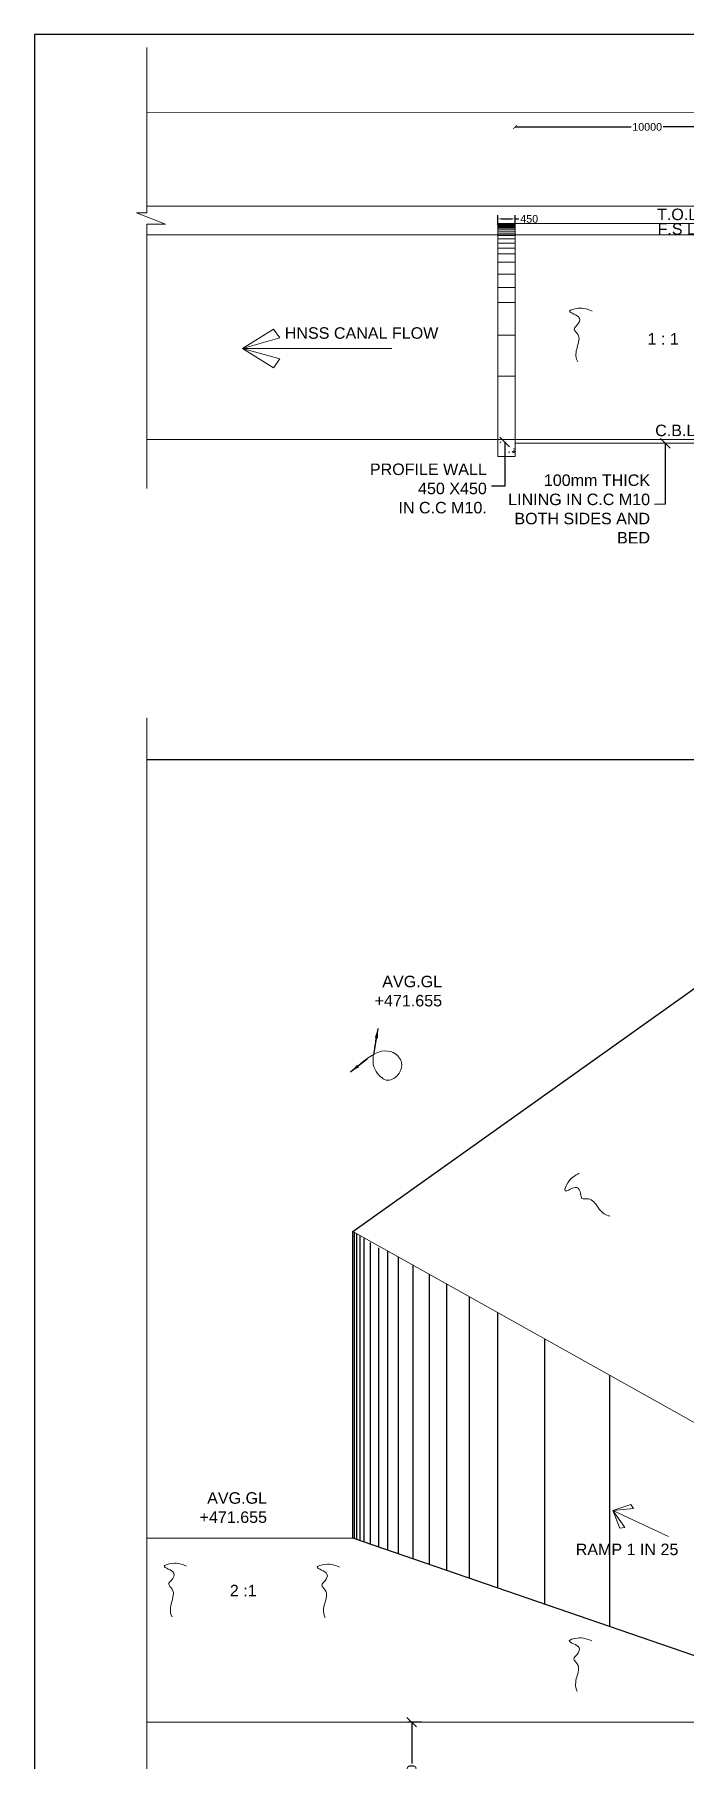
# Model space of a CAD drawing. Extents: x -793889 to 280349, y -1411811 to 21515.
# Drawn here: x -459429 to -442449, y -431188 to -386170 of the extents above; entities that cross this region are included whole.
import ezdxf

# ---------------------------------------------------------------- set-up
doc = ezdxf.new("R2010")
doc.units = 0
doc.header["$LTSCALE"] = 800
doc.header["$MEASUREMENT"] = 0
doc.layers.get('0').update_dxf_attribs({"linetype": 'CONTINUOUS'})
doc.layers.get('Defpoints').update_dxf_attribs({"linetype": 'CONTINUOUS'})
for name, color, linetype in [('HAT', 8, 'CONTINUOUS'), ('OPEN', 8, 'CONTINUOUS'), ('PLAN', 10, 'CONTINUOUS')]:
    doc.layers.add(name, color=color, linetype=linetype)
doc.styles.add('ROMANS', font='swiss.ttf')
doc.styles.get("Standard").update_dxf_attribs({"font": 'swiss.ttf'})
doc.dimstyles.new('Aqueduct', dxfattribs={"dimscale": 0, "dimtxt": 250, "dimasz": 250, "dimexe": 100, "dimexo": 100, "dimgap": 50, "dimtad": 0, "dimdec": 0, "dimdsep": 46, "dimtxsty": 'ROMANS', "dimblk": 'OBLIQUE', "dimcen": 2.5, "dimclrd": 8, "dimclre": 8, "dimclrt": 7, "dimadec": 0, "dimazin": 0, "dimtfac": 1, "dimtdec": 0, "dimtmove": 2, "dimatfit": 3, "dimfxl": 100, "dimtolj": 1, "dimtzin": 0, "dimarcsym": 0})
doc.dimstyles.get("Standard").update_dxf_attribs({"dimscale": 0, "dimtxt": 250, "dimasz": 150, "dimexe": 200, "dimexo": 100, "dimgap": 100, "dimtad": 1, "dimdec": 4, "dimdsep": 46, "dimlunit": 6, "dimtxsty": 'Standard', "dimblk1": 'OBLIQUE', "dimblk2": 'OBLIQUE', "dimsah": 1, "dimcen": 2.5, "dimclrd": 5, "dimclre": 5, "dimclrt": 7, "dimadec": 0, "dimazin": 0, "dimtfac": 1, "dimtdec": 4, "dimtmove": 2, "dimatfit": 3, "dimldrblk": 'OBLIQUE', "dimfxl": 200, "dimtolj": 1, "dimtzin": 0, "dimarcsym": 0})
doc.dimstyles.new('STANDARD$0', dxfattribs={"dimscale": 88.888889, "dimtxt": 0.02, "dimasz": 0.02, "dimexe": 0.05, "dimexo": 0.1, "dimgap": 0.002, "dimtad": 2, "dimdec": 0, "dimzin": 1, "dimdsep": 46, "dimtxsty": 'Standard', "dimcen": 0.09, "dimadec": 0, "dimazin": 0, "dimtfac": 1, "dimtdec": 4, "dimtofl": 0, "dimtmove": 0, "dimatfit": 3, "dimfxl": 1, "dimtolj": 1, "dimtzin": 1, "dimarcsym": 0})

# ---------------------------------------------------------------- blocks, each defined once
blk = doc.blocks.new('_OBLIQUE')
at = {"color": 0, "linetype": 'ByBlock'}
blk.add_line((-0.5, -0.5), (0.5, 0.5), dxfattribs=at)
blk = doc.blocks.new('_ArchTick')
at = {"color": 0, "linetype": 'ByBlock', "const_width": 0.15}
blk.add_lwpolyline([(-0.5, -0.5), (0.5, 0.5)], dxfattribs=at)
blk = doc.blocks.new('*D191')
at = {"layer": 'Defpoints', "color": 0, "ltscale": 0.25, "transparency": 16777216}
for p in [(-446895, -388580), (-440001, -388580), (-440001, -388580)]:
    blk.add_point(p, dxfattribs=at)
at = {"layer": 'HAT', "color": 8, "lineweight": -2, "ltscale": 0.25, "transparency": 16777216}
for p, q in [((-446895, -388580), (-443862, -388580)), ((-440001, -388580), (-443035, -388580))]:
    blk.add_line(p, q, dxfattribs=at)
at = {"layer": 'HAT', "color": 8, "lineweight": -2, "ltscale": 0.25, "transparency": 16777216, "xscale": 100, "yscale": 100, "zscale": 100, "rotation": 180}
blk.add_blockref('_ArchTick', (-446895, -388580), dxfattribs=at)
at = {"layer": 'HAT', "color": 8, "lineweight": -2, "ltscale": 0.25, "transparency": 16777216, "xscale": 100, "yscale": 100, "zscale": 100}
blk.add_blockref('_ArchTick', (-440001, -388580), dxfattribs=at)
at = {"layer": 'HAT', "color": 7, "lineweight": 13, "ltscale": 0.25, "transparency": 16777216, "insert": (-443448, -388580), "char_height": 200, "attachment_point": 5, "style": 'ROMANS'}
blk.add_mtext('\\A1;10000', dxfattribs=at)
blk = doc.blocks.new('*D193')
at = {"layer": 'Defpoints', "color": 0, "ltscale": 0.25, "transparency": 16777216}
for p in [(-447345, -391139), (-446895, -390979), (-446895, -391139)]:
    blk.add_point(p, dxfattribs=at)
at = {"layer": 'HAT', "color": 8, "lineweight": -2, "ltscale": 0.25, "transparency": 16777216}
for p, q in [((-447345, -391139), (-447345, -390879)), ((-447245, -390979), (-446995, -390979)), ((-446895, -391139), (-446895, -390879)), ((-446895, -390979), (-446795, -390979))]:
    blk.add_line(p, q, dxfattribs=at)
at = {"layer": 'HAT', "color": 8, "ltscale": 0.25, "transparency": 16777216}
for points in [[(-447245, -390962), (-447245, -390996), (-447345, -390979)], [(-446995, -390962), (-446995, -390996), (-446895, -390979)]]:
    blk.add_solid(points, dxfattribs=at)
at = {"layer": 'HAT', "color": 0, "lineweight": 13, "ltscale": 0.25, "transparency": 16777216, "insert": (-446525, -390979), "char_height": 200, "attachment_point": 5, "style": 'ROMANS'}
blk.add_mtext('\\A1;450', dxfattribs=at)
blk = doc.blocks.new('*D209')
at = {"color": 8, "lineweight": -2, "ltscale": 0.25, "transparency": 16777216}
for p, q in [((-449334, -430188), (-449690, -430188)), ((-449590, -430188), (-449590, -431266)), ((-449590, -433188), (-449590, -432110)), ((-449334, -433188), (-449690, -433188))]:
    blk.add_line(p, q, dxfattribs=at)
at = {"layer": 'Defpoints', "color": 0, "ltscale": 0.25, "transparency": 16777216}
for p in [(-449590, -430188), (-449234, -430188), (-449234, -433188)]:
    blk.add_point(p, dxfattribs=at)
at = {"color": 8, "lineweight": -2, "ltscale": 0.25, "transparency": 16777216, "xscale": 250, "yscale": 250, "zscale": 250}
for p, rotation in [((-449590, -430188), 90), ((-449590, -433188), 270)]:
    blk.add_blockref('_OBLIQUE', p, dxfattribs=dict(at, rotation=rotation))
at = {"color": 7, "ltscale": 0.25, "transparency": 16777216, "insert": (-449590, -431688), "char_height": 250, "attachment_point": 5, "rotation": 90, "style": 'ROMANS'}
blk.add_mtext('\\A1;3000', dxfattribs=at)

msp = doc.modelspace()

# ---------------------------------------------------------------- hatches: boundary and pattern name
at = {"layer": 'HAT', "lineweight": 13, "ltscale": 0.25}
h = msp.add_hatch(dxfattribs=at)
h.set_pattern_fill('AR-CONC', color=256, scale=100, style=0)
h.set_pattern_definition([(50, (-441280.35, 54204.36), (717.2602, -62.7521), [75, -825]), (355, (-441280.35, 54204.4), (-138.7513, 752.1921), [60, -660]), (100.4514, (-441220.6, 54199.1), (578.5094, 689.4395), [63.7402, -701.1421]), (46.1842, (-441280.35, 54404.4), (1067.241, -165.519), [112.5, -1237.5]), (96.6356, (-441191.4, 54390.6), (934.6627, 974.1179), [95.6103, -1051.713]), (351.1842, (-441280.3, 54404.4), (934.662, 974.1186), [90, -990]), (21, (-441180.35, 54354.36), (596.90705, -402.6189), [75, -825]), (326, (-441180.35, 54354.4), (243.3153, 725.15), [60, -660]), (71.4514, (-441130.6, 54320.8), (840.2226, 322.5305), [63.7402, -701.1421]), (37.5, (-441280.35, 54204.36), (12.15986, 332.89385), [0, -652, 0, -670, 0, -662.5]), (7.5, (-441280.35, 54204.36), (263.06954, 394.4117), [0, -382, 0, -637, 0, -252.5]), (327.5, (-441503.35, 54204.36), (533.82244, -22.55487), [0, -250, 0, -780, 0, -1035]), (317.5, (-441603.35, 54204.36), (583.18617, 100.105), [0, -325, 0, -518, 0, -735])])
h.paths.add_polyline_path([(-447345.49057, -396729.69773), (-447345.49057, -397179.69773), (-446895.49057, -397179.69773), (-446895.49057, -396729.69773)])

# ---------------------------------------------------------------- linework, layer by layer
at = {"ltscale": 0.25}
for p, q in [((-456495.79891, -405081.70485), (-427188.76217, -405081.70485)), ((-456495.79891, -405081.70485), (-427188.76217, -405081.70485)), ((-451122.92912, -417388.07047), (-438768.31958, -408588.07047)), ((-451122.92912, -425388.07047), (-451122.92912, -417388.07047)), ((-451086.82881, -417411.40832), (-451086.82881, -425400.51733)), ((-451027.24479, -417449.92776), (-451027.24479, -425421.06102)), ((-450939.86114, -417506.41889), (-450939.86114, -425451.18963)), ((-450841.46397, -417570.02995), (-450841.46397, -425485.11552)), ((-450677.587, -417675.9719), (-450677.587, -425541.6179)), ((-450460.01773, -417816.62445), (-450460.01773, -425616.63259)), ((-450219.77467, -417894.08638), (-450219.77467, -425699.46488)), ((-449940.10341, -418050.77953), (-449940.10341, -425795.89143)), ((-449560.67395, -418263.3648), (-449560.67395, -425926.71314)), ((-449138.25493, -418500.03612), (-449138.25493, -426072.35702)), ((-448685.92034, -418753.46841), (-448685.92034, -426228.31535)), ((-448087.5922, -419088.69741), (-448087.5922, -426434.61012)), ((-447353.40397, -419500.04557), (-447353.40397, -426687.74745)), ((-446122.8857, -420189.47563), (-446122.8857, -427112.01211)), ((-444428.0607, -421139.04568), (-444428.0607, -427696.36291)), ((-437201.22324, -430188.07047), (-451122.92912, -425388.07047))]:
    msp.add_line(p, q, dxfattribs=at)
msp.add_lwpolyline([(-459428.76993, -486169.68031), (-339428.76993, -486169.68031), (-339428.76993, -386169.68031), (-459428.76993, -386169.68031)], close=True, dxfattribs=at)
at = {"layer": 'HAT', "color": 1, "lineweight": 13, "ltscale": 0.25}
for p, q in [((-430864.8042, -388203.36761), (-456495.79891, -388211.17848)), ((-447345.49057, -390648.17848), (-456495.79891, -390648.17848)), ((-440001.22324, -390644.69773), (-447345.49057, -390648.17848)), ((-447345.49057, -397179.69773), (-447345.49057, -391097.69773)), ((-447345.49057, -391394.0775), (-447345.49057, -391097.69773)), ((-447345.49057, -391097.69773), (-440001.22324, -391097.69773)), ((-446895.49057, -396729.69773), (-446895.49057, -391097.69773)), ((-447345.49057, -396729.69773), (-447345.49057, -394998.94773)), ((-433551.22324, -396729.69773), (-456495.79891, -396729.69773)), ((-447337.99057, -396729.69773), (-455975.36619, -396729.69773)), ((-447345.49057, -396729.69773), (-447345.49057, -397179.69773)), ((-447345.49057, -396729.69773), (-447345.49057, -397179.69773)), ((-446895.49057, -397179.69773), (-446895.49057, -396729.69773)), ((-440001.22324, -396829.69773), (-446895.49057, -396829.69773)), ((-447345.49057, -397179.69773), (-447345.04057, -397179.69773)), ((-447345.49057, -397179.69773), (-446895.49057, -397179.69773)), ((-443878.46014, -424508.5455), (-444343.95093, -424666.40371)), ((-443804.09442, -424617.2206), (-443878.46014, -424508.5455)), ((-444343.95093, -424666.40371), (-443804.09442, -424617.2206)), ((-444343.95093, -424666.40371), (-444034.30097, -425111.35419)), ((-444165.34318, -425124.33401), (-444343.95093, -424666.40371)), ((-442894.38023, -425341.7285), (-444343.95093, -424666.40371)), ((-443804.09442, -424617.2206), (-443804.09442, -424617.2206)), ((-444034.30097, -425111.35419), (-444165.34318, -425124.33401)), ((-444034.30097, -425111.35419), (-444034.30097, -425111.35419))]:
    msp.add_line(p, q, dxfattribs=at)
at = {"layer": 'HAT', "lineweight": 13, "ltscale": 0.25}
for p, q in [((-447345.49057, -391097.69773), (-446895.49057, -391097.69773)), ((-447345.49057, -391104.36172), (-446895.49057, -391104.36172)), ((-447345.49057, -391112.3587), (-446895.49057, -391112.3587)), ((-447345.49057, -391121.68819), (-446895.49057, -391121.68819)), ((-447345.49057, -391139.01467), (-446895.49057, -391139.01467)), ((-447345.49057, -391160.33962), (-446895.49057, -391160.33962)), ((-447345.49057, -391184.33009), (-446895.49057, -391184.33009)), ((-447345.49057, -391213.65156), (-446895.49057, -391213.65156)), ((-447345.49057, -391249.99111), (-446895.49057, -391249.99111)), ((-447345.49057, -391298.44339), (-446895.49057, -391298.44339)), ((-447345.49057, -391349.92443), (-446895.49057, -391349.92443)), ((-447345.49057, -391412.96361), (-446895.49057, -391412.96361)), ((-447345.49057, -391498.31002), (-446895.49057, -391498.31002)), ((-447345.49057, -391610.41149), (-446895.49057, -391610.41149)), ((-447345.49057, -391740.68079), (-446895.49057, -391740.68079)), ((-447345.49057, -391892.74056), (-446895.49057, -391892.74056)), ((-447345.49057, -392103.74158), (-446895.49057, -392103.74158)), ((-447345.49057, -392422.18269), (-446895.49057, -392422.18269)), ((-447345.49057, -392769.83788), (-446895.49057, -392769.83788)), ((-447345.49057, -393156.41685), (-446895.49057, -393156.41685)), ((-453198.15364, -393852.02909), (-454001.72466, -394356.92759)), ((-453033.06766, -394081.73144), (-453198.15364, -393852.02909)), ((-454001.72466, -394356.92759), (-453033.06766, -394081.73144)), ((-450111.5755, -394356.92759), (-454001.72466, -394356.92759)), ((-454001.72466, -394356.92759), (-453033.06766, -394632.12373)), ((-453198.15364, -394861.82609), (-454001.72466, -394356.92759)), ((-447345.49057, -394010.16164), (-446895.49057, -394010.16164)), ((-453033.06766, -394632.12373), (-453198.15364, -394861.82609)), ((-447345.49057, -395077.34261), (-446895.49057, -395077.34261)), ((-447345.49057, -396729.69773), (-446895.49057, -396729.69773))]:
    msp.add_line(p, q, dxfattribs=at)
at = {"layer": 'HAT', "color": 5, "lineweight": 13, "ltscale": 0.25}
msp.add_line((-456495.79891, -391397.69773), (-433551.22324, -391397.69773), dxfattribs=at)
at = {"layer": 'HAT', "color": 4, "lineweight": 13, "ltscale": 0.25}
for p, q in [((-451122.92912, -417388.07047), (-437201.22324, -425188.07047)), ((-456495.79891, -425388.07047), (-451122.92912, -425388.07047)), ((-456495.79891, -430188.07047), (-437201.22324, -430188.07047))]:
    msp.add_line(p, q, dxfattribs=at)
at = {"layer": 'HAT', "color": 9, "lineweight": 13, "ltscale": 0.25}
msp.add_lwpolyline([(-456495.79891, -403991.61636), (-456495.79891, -438615.26972), (-456765.25732, -438615.26972), (-456010.28298, -438913.29486), (-456495.79891, -438913.29486), (-456495.79891, -482725.6793)], dxfattribs=at)
at = {"layer": 'HAT', "lineweight": 13, "ltscale": 0.25}
msp.add_spline([(-451184.34979, -413229.78462), (-450740.40819, -412873.8314), (-450377.34333, -412690.74589), (-450070.50857, -412726.04733), (-449856.32773, -412983.61807), (-449917.85237, -413259.21182), (-450223.71185, -413447.53632), (-450480.91442, -413265.34831), (-450584.6414, -413061.15426), (-450571.07868, -412680.21568), (-450517.25162, -412331.80955)], degree=3, dxfattribs=at)
at = {"layer": 'OPEN', "lineweight": 13}
msp.add_lwpolyline([(-456495.79891, -386506.16421), (-456495.79891, -390818.72018), (-456765.25732, -390818.72018), (-456010.28298, -391116.74533), (-456495.79891, -391116.74533), (-456495.79891, -398013.67819)], dxfattribs=at)
at = {"layer": 'PLAN', "lineweight": 13}
for points in [[(-444885.30889, -393385.65752), (-445260.30889, -393310.65752), (-445470.30889, -393385.65752), (-445215.30889, -393565.65752), (-445275.30889, -393745.65752), (-445350.30889, -393850.65752), (-445260.30889, -393985.65752), (-445275.30889, -394330.65752), (-445275.30889, -394675.65752), (-445260.30889, -394705.65752)], [(-445221.72373, -415872.11734), (-445514.38662, -416118.28482), (-445586.86783, -416329.16743), (-445287.07165, -416242.2925), (-445183.89153, -416401.52146), (-445148.67025, -416525.65631), (-444987.02114, -416539.60494), (-444726.84145, -416766.66557), (-444457.29908, -416982.00696), (-444424.49795, -416989.01307)], [(-455464.10853, -426122.50138), (-455839.10853, -426047.50138), (-456049.10853, -426122.50138), (-455794.10853, -426302.50138), (-455854.10853, -426482.50138), (-455929.10853, -426587.50138), (-455839.10853, -426722.50138), (-455854.10853, -427067.50138), (-455854.10853, -427412.50138), (-455839.10853, -427442.50138)], [(-451469.533, -426147.62529), (-451844.533, -426072.62529), (-452054.533, -426147.62529), (-451799.533, -426327.62529), (-451859.533, -426507.62529), (-451934.533, -426612.62529), (-451844.533, -426747.62529), (-451859.533, -427092.62529), (-451859.533, -427437.62529), (-451844.533, -427467.62529)], [(-444895.83555, -428070.43443), (-445270.83555, -427995.43443), (-445480.83555, -428070.43443), (-445225.83555, -428250.43443), (-445285.83555, -428430.43443), (-445360.83555, -428535.43443), (-445270.83555, -428670.43443), (-445285.83555, -429015.43443), (-445285.83555, -429360.43443), (-445270.83555, -429390.43443)]]:
    msp.add_spline(points, degree=3, dxfattribs=at)

# ---------------------------------------------------------------- texts
at = {"layer": 'HAT', "color": 7, "lineweight": 13, "style": 'ROMANS'}
msp.add_text('F.S L+467.837', height=300, dxfattribs=at).set_placement((-443177.52185, -391390.05462))
at = {"layer": 'HAT', "color": 7, "lineweight": 13, "char_height": 300, "style": 'ROMANS'}
for s, insert, attachment_point in [('T.O.L+468.137', (-440382.60783, -390710.68553), 3), ('1 : 1', (-442622.6318, -393956.98058), 3), ('C.B.L +463.137', (-440314.76895, -396345.26365), 3), ('PROFILE WALL  \\P450 X450\\PIN C.C M10.', (-447630.89076, -397359.47068), 3), ('AVG.GL\\P+471.655', (-448797.36085, -410719.7411), 3), ('AVG.GL\\P+471.655', (-453364.20631, -424191.66023), 3), ('RAMP 1 IN 25', (-442633.21907, -425532.26859), 3), ('2 :1', (-454334.11974, -426606.64166), 1)]:
    msp.add_mtext(s, dxfattribs=dict(at, insert=insert, attachment_point=attachment_point))
for s, insert, width, attachment_point in [('HNSS CANAL FLOW', (-452899.89742, -393805.49853), 4360.9850393, 1), ('100mm THICK LINING IN C.C M10\\P BOTH SIDES AND BED', (-443372.16468, -397644.37204), 3763.9317576, 3)]:
    msp.add_mtext(s, dxfattribs=dict(at, insert=insert, width=width, attachment_point=attachment_point))

# ---------------------------------------------------------------- dimensions: what is measured, and where the dimension line sits
at = {"ltscale": 0.25}
dim = msp.add_linear_dim(base=(-449589.66576, -430188.07047), p1=(-449234.20984, -433188.07047), p2=(-449234.20984, -430188.07047), angle=90, dimstyle='Aqueduct', override={"dimscale": 1}, dxfattribs=at)
dim.commit()
dim.dimension.update_dxf_attribs({"geometry": '*D209', "text_midpoint": (-449589.66576, -431688.07047)})
at = {"layer": 'HAT', "color": 1, "lineweight": 13, "ltscale": 0.25}
dim = msp.add_linear_dim(base=(-440001.22324, -388579.67407), p1=(-446895.49057, -388579.67407), p2=(-440001.22324, -388579.67407), text='10000', dimstyle='STANDARD$0', override={"dimscale": 1, "dimtxt": 200, "dimasz": 100, "dimexe": 100, "dimexo": 100, "dimgap": 50, "dimtad": 0, "dimdec": 4, "dimzin": 8, "dimtxsty": 'ROMANS', "dimblk1": 'ArchTick', "dimblk2": 'ArchTick', "dimsah": 1, "dimcen": 2.5, "dimclrd": 8, "dimclre": 8, "dimclrt": 7, "dimtofl": 1, "dimtmove": 2, "dimtzin": 0}, dxfattribs=at)
dim.commit()
dim.dimension.update_dxf_attribs({"geometry": '*D191', "text_midpoint": (-443448.3569, -388579.67407)})
dim = msp.add_linear_dim(base=(-446895.49057, -390978.83599), p1=(-447345.49057, -391139.01467), p2=(-446895.49057, -391139.01467), dimstyle='STANDARD$0', override={"dimscale": 1, "dimtxt": 200, "dimasz": 100, "dimexe": 100, "dimgap": 50, "dimtad": 0, "dimlunit": 2, "dimtxsty": 'ROMANS', "dimblk1": 'ArchTick', "dimblk2": 'ArchTick', "dimclrd": 8, "dimclre": 8}, dxfattribs=at)
dim.commit()
dim.dimension.update_dxf_attribs({"geometry": '*D193', "text_midpoint": (-446524.71664, -390978.83599)})

# ---------------------------------------------------------------- leaders
at = {"layer": 'HAT', "lineweight": 13, "ltscale": 0.25}
for points, dimstyle, override in [([(-447162.40904, -396797.94154), (-447162.40904, -397953.68079), (-447506.21038, -397951.3235)], 'Standard', {"dimscale": 1, "dimtxt": 150, "dimasz": 250, "dimexe": 100, "dimgap": 50, "dimtad": 0, "dimlunit": 2, "dimtxsty": 'ROMANS', "dimclrd": 8, "dimclre": 8}), ([(-442976.48851, -396829.69773), (-442976.48851, -398420.77888), (-443254.38345, -398426.82664)], 'Standard', {"dimscale": 1, "dimtxt": 150, "dimasz": 250, "dimexe": 100, "dimgap": 50, "dimtad": 0, "dimlunit": 2, "dimtxsty": 'ROMANS', "dimclrd": 8, "dimclre": 8}), ([(-450470.3635, -412097.60726), (-450579.68876, -412734.16135)], 'Aqueduct', {"dimscale": 1}), ([(-451184.34979, -413229.78462), (-450741.61965, -412874.70468)], 'Aqueduct', {"dimscale": 1})]:
    msp.add_leader(points, dimstyle=dimstyle, override=override, dxfattribs=at)

doc.saveas('drawing.dxf')
